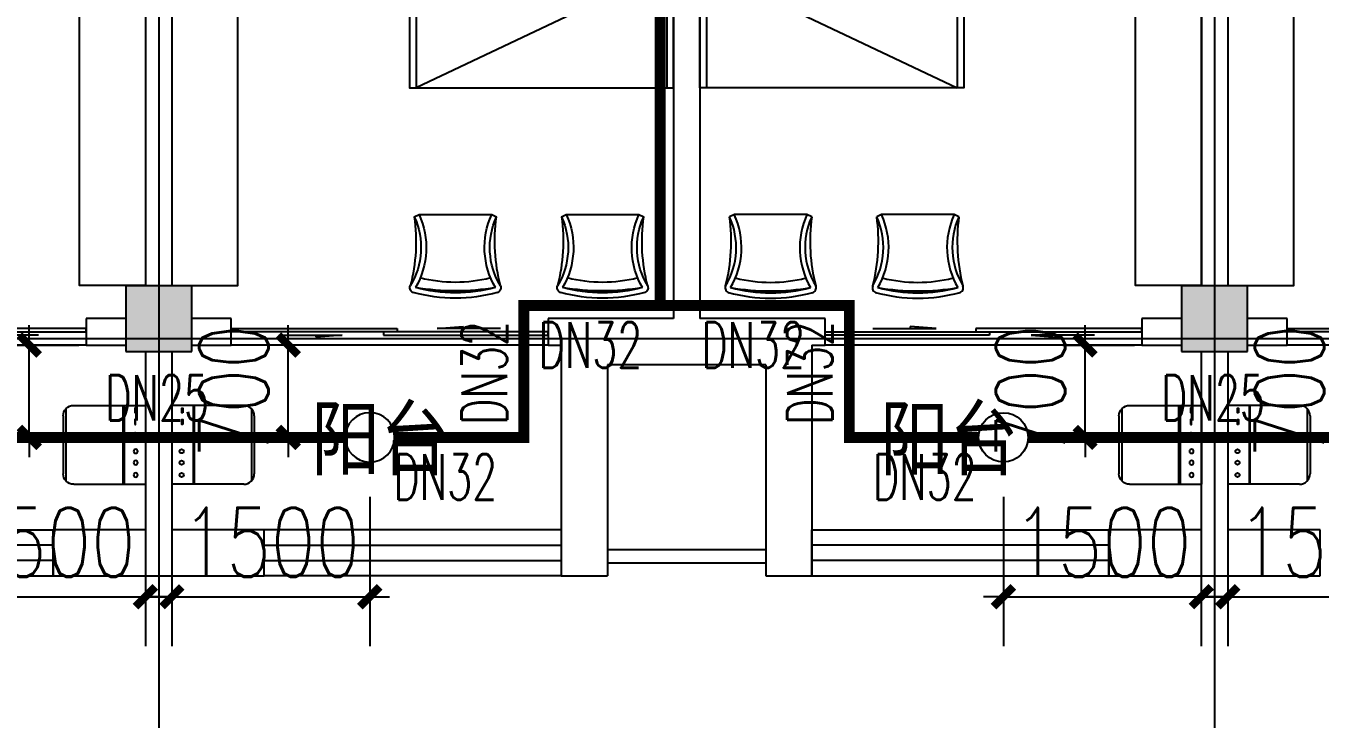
# Model space of a CAD drawing. Extents: x 0 to 2838408, y -923048 to 203859.
# Drawn here: x 2696256 to 2706063, y -549743 to -544489 of the extents above; entities that cross this region are included whole.
import ezdxf

# ---------------------------------------------------------------- set-up
doc = ezdxf.new("R2010")
doc.units = 0
doc.header["$LTSCALE"] = 1000
for name, color, linetype in [('A-Fixt', 81, 'Continuous'), ('COLUMN', 9, 'Continuous'), ('DOTE', 8, 'Continuous'), ('E2-栏杆', 92, 'Continuous'), ('EQUIP_喷头', 7, 'Continuous'), ('PIPE-喷淋', 6, 'Continuous'), ('PUB_HATCH', 8, 'Continuous'), ('PUB_TEXT', 7, 'Continuous'), ('TEXT_喷淋', 7, 'Continuous'), ('TWT_DIM', 3, 'Continuous'), ('WALL', 9, 'Continuous'), ('WINDOW', 4, 'Continuous'), ('XREF', 8, 'Continuous'), ('配景', 3, 'Continuous')]:
    doc.layers.add(name, color=color, linetype=linetype)
doc.styles.add('_TCH_DIM_T3', font='SIMPLEX', dxfattribs={"width": 0.75, "bigfont": 'HZTXT'})
doc.styles.add('_TWT_PIPEDN', font='SIMPLEX', dxfattribs={"width": 0.8, "height": 2.3, "bigfont": 'HZTXT'})
doc.styles.get("Standard").update_dxf_attribs({"font": 'geniso.shx', "bigfont": 'hztxt.shx'})
doc.dimstyles.new('_TWT_ARCH&&150', dxfattribs={"dimtxt": 525, "dimasz": 150, "dimexe": 375, "dimexo": 450, "dimgap": 150, "dimtad": 1, "dimdec": 0, "dimzin": 0, "dimdsep": 46, "dimtxsty": '_TCH_DIM_T3', "dimblk": 'ARCHTICK', "dimcen": 0.09, "dimclrt": 7, "dimazin": 2, "dimtfac": 1, "dimtdec": 0, "dimtix": 1, "dimtmove": 2, "dimatfit": 3, "dimfxl": 1, "dimtolj": 1, "dimtzin": 0, "dimarcsym": 0})

# ---------------------------------------------------------------- blocks, each defined once
blk = doc.blocks.new('单人床')
at = {"layer": 'A-Fixt'}
for p, q in [((47773.8, 13973.4), (48673.8, 13973.4)), ((47773.8, 12073.4), (48673.8, 13973.4)), ((47773.8, 12073.4), (48673.8, 12073.4))]:
    blk.add_line(p, q, dxfattribs=at)
blk.add_lwpolyline([(47773.8, 14023.4), (48673.8, 14023.4), (48673.8, 12023.4), (47773.8, 12023.4), (47773.8, 14023.4)], dxfattribs=at)
blk = doc.blocks.new('CH_AP01')
for p, q in [((-311.4, 16.6), (-275, 0)), ((-275, 0), (275, 0)), ((275, 0), (311.4, 16.6))]:
    blk.add_line(p, q)
for centre, radius, start, end in [((-306.8, 555.3), 37.8, 100.18588, 202.83587), ((0, -578.9), 1212.6, 74.71041, 105.28959), ((0, -578.9), 1172.6, 75.02868, 104.97132), ((306.8, 555.3), 37.8, 337.16413, 79.81412), ((-1658.4, 201.9), 1359.7, 352.16586, 14.42826), ((-823.7, 250), 562.9, 335.50378, 31.09034), ((0, -1278.1), 1856.9, 80.61099, 99.38901), ((-823.7, 250), 602.9, 335.50378, 30.26909), ((0, -578.9), 1092.6, 75.87672, 104.12328), ((823.7, 250), 602.9, 149.73091, 204.49622), ((823.7, 250), 562.9, 148.90966, 204.49622), ((1658.4, 201.9), 1359.7, 165.57174, 187.83414)]:
    blk.add_arc(centre, radius, start, end)
blk = doc.blocks.new('A$C61295E98')
at = {"color": 3}
for p, q in [((544, 597.9), (0, 597.9)), ((0, 597.9), (0, 0)), ((161.4, 597.9), (161.4, 0)), ((170.4, 0.2), (170.4, 597.6)), ((602.7, 572.2), (602.7, 25.6)), ((624, 517.9), (624, 80)), ((544, 0), (0, 0))]:
    blk.add_line(p, q, dxfattribs=at)
for points in [[(81.8, 540.3), (75.3, 540.3), (75.3, 576.8), (81.8, 576.8)], [(81.8, 453.1), (75.3, 453.1), (75.3, 489.6), (81.8, 489.6)], [(81.8, 352.9), (75.3, 352.9), (75.3, 389.4), (81.8, 389.4)]]:
    blk.add_lwpolyline(points, close=True, dxfattribs=at)
for centre in [(74, 250.1), (74, 164.2), (74, 70.5)]:
    blk.add_circle(centre, 15.7, dxfattribs=at)
for centre, start, end in [((544, 517.9), 360, 90), ((544, 80), 270, 0)]:
    blk.add_arc(centre, 80, start, end, dxfattribs=at)
blk = doc.blocks.new('宿舍')
at = {"layer": 'A-Fixt'}
for p, q in [((47853.8, 13801.7), (48353.8, 15701.7)), ((48353.8, 13801.7), (47853.8, 15701.7)), ((47853.8, 13801.7), (48353.8, 13801.7))]:
    blk.add_line(p, q, dxfattribs=at)
for points in [[(47853.8, 8601.7), (48353.8, 8601.7), (48353.8, 15701.7), (47853.8, 15701.7)], [(47853.8, 10676.1), (47970.5, 10676.1), (47970.5, 11742.6), (47853.8, 11742.6)]]:
    blk.add_lwpolyline(points, close=True, dxfattribs=at)
at = {"xscale": -1, "rotation": 90}
for p in [(63677.2, 60475.5), (63677.2, 58775.5)]:
    blk.add_blockref('单人床', p, dxfattribs=at)
at = {"layer": 'A-Fixt', "xscale": -1, "rotation": 180}
for p in [(50002, 9140.5), (51117.2, 9140.5)]:
    blk.add_blockref('CH_AP01', p, dxfattribs=at)
at = {"layer": '配景', "color": 252}
blk.add_blockref('A$C61295E98', (47853.8, 7096.6), dxfattribs=at)
blk = doc.blocks.new('$DorLib2D$00000131')
at = {"color": 0, "linetype": 'Continuous'}
for p, q in [((0.15, 0.125), (0.2319, 0.1973)), ((0.2319, 0.1973), (0.2319, 0.125)), ((-0.5, 0.125), (-0.5, 0)), ((0.0192, 0.125), (-0.5, 0.125)), ((0.0192, 0), (0.0192, 0.125)), ((0.35, 0.125), (0.15, 0.125)), ((-0.5, 0), (0.0192, 0)), ((-0.024, 0), (0.5, 0)), ((-0.024, -0.125), (-0.024, 0)), ((0.5, 0), (0.5, -0.125)), ((-0.35, -0.125), (-0.15, -0.125)), ((-0.2319, -0.1973), (-0.2319, -0.125)), ((-0.15, -0.125), (-0.2319, -0.1973)), ((0.5, -0.125), (-0.024, -0.125))]:
    blk.add_line(p, q, dxfattribs=at)
blk = doc.blocks.new('$WINLIB2D$00000001')
at = {"color": 0}
for points in [[(-0.5, 0.5), (-0.5, -0.5)], [(-0.5, 0.5), (0.5, 0.5)], [(0.5, -0.5), (0.5, 0.5)], [(0.5, 0.1667), (-0.5, 0.1667)], [(0.5, -0.1667), (-0.5, -0.1667)], [(-0.5, -0.5), (0.5, -0.5)]]:
    blk.add_lwpolyline(points, dxfattribs=at)
blk = doc.blocks.new('3F1')
at = {"layer": 'PUB_HATCH'}
for points in [[(2360966.7, -546958.3), (2361466.7, -546958.3), (2361466.7, -546458.3), (2360966.7, -546458.3)], [(2368966.7, -546958.3), (2369466.7, -546958.3), (2369466.7, -546458.3), (2368966.7, -546458.3)]]:
    blk.add_hatch(color=256, dxfattribs=at).paths.add_polyline_path(points)
at = {"layer": 'COLUMN'}
for p, q in [((2361466.7, -546458.3), (2360966.7, -546458.3)), ((2360966.7, -546458.3), (2360966.7, -546958.3)), ((2361466.7, -546958.3), (2361466.7, -546458.3)), ((2369466.7, -546458.3), (2368966.7, -546458.3)), ((2368966.7, -546458.3), (2368966.7, -546958.3)), ((2369466.7, -546958.3), (2369466.7, -546458.3)), ((2360966.7, -546958.3), (2361466.7, -546958.3)), ((2368966.7, -546958.3), (2369466.7, -546958.3))]:
    blk.add_line(p, q, dxfattribs=at)
at = {"layer": 'DOTE'}
for p, q in [((2361216.7, -467258.3), (2361216.7, -550458.3)), ((2369216.7, -467258.3), (2369216.7, -550458.3)), ((2343216.7, -546858.3), (2453916.7, -546858.3)), ((2343216.7, -546858.3), (2453916.7, -546858.3))]:
    blk.add_line(p, q, dxfattribs=at)
at = {"layer": 'E2-栏杆'}
for points in [[(2364616.7, -548458.3), (2365816.7, -548458.3)], [(2364616.7, -548558.3), (2365816.7, -548558.3)]]:
    blk.add_lwpolyline(points, dxfattribs=at)
at = {"layer": 'WALL'}
for p, q in [((2361116.7, -541758.3), (2361116.7, -546458.3)), ((2361316.7, -541758.3), (2361316.7, -546458.3)), ((2365116.7, -541758.3), (2365116.7, -546708.3)), ((2365316.7, -541758.3), (2365316.7, -546708.3)), ((2369116.7, -541758.3), (2369116.7, -546458.3)), ((2369316.7, -541758.3), (2369316.7, -546458.3)), ((2360966.7, -546708.3), (2360666.7, -546708.3)), ((2360666.7, -546708.3), (2360666.7, -546908.3)), ((2361766.7, -546708.3), (2361466.7, -546708.3)), ((2361766.7, -546908.3), (2361766.7, -546708.3)), ((2364516.7, -546708.3), (2364166.7, -546708.3)), ((2364166.7, -546708.3), (2364166.7, -546908.3)), ((2365116.7, -546708.3), (2364516.7, -546708.3)), ((2365916.7, -546708.3), (2365316.7, -546708.3)), ((2366266.7, -546708.3), (2365916.7, -546708.3)), ((2366266.7, -546908.3), (2366266.7, -546708.3)), ((2368966.7, -546708.3), (2368666.7, -546708.3)), ((2368666.7, -546708.3), (2368666.7, -546908.3)), ((2369766.7, -546708.3), (2369466.7, -546708.3)), ((2369766.7, -546908.3), (2369766.7, -546708.3)), ((2360666.7, -546908.3), (2360966.7, -546908.3)), ((2361116.7, -546958.3), (2361116.7, -548308.3)), ((2361316.7, -546958.3), (2361316.7, -548308.3)), ((2361466.7, -546908.3), (2361766.7, -546908.3)), ((2364166.7, -546908.3), (2364266.7, -546908.3)), ((2364266.7, -546908.3), (2364266.7, -548308.3)), ((2366166.7, -546908.3), (2366166.7, -548308.3)), ((2366166.7, -546908.3), (2366266.7, -546908.3)), ((2368666.7, -546908.3), (2368966.7, -546908.3)), ((2369116.7, -546958.3), (2369116.7, -548308.3)), ((2369316.7, -546958.3), (2369316.7, -548308.3)), ((2369466.7, -546908.3), (2369766.7, -546908.3)), ((2364616.7, -547058.3), (2364616.7, -548658.3)), ((2365216.7, -547058.3), (2364616.7, -547058.3)), ((2365816.7, -547058.3), (2365216.7, -547058.3)), ((2365816.7, -547058.3), (2365816.7, -548658.3)), ((2361116.7, -548308.3), (2360416.7, -548308.3)), ((2360416.7, -548308.3), (2360416.7, -548658.3)), ((2362016.7, -548308.3), (2361316.7, -548308.3)), ((2362016.7, -548658.3), (2362016.7, -548308.3)), ((2364266.7, -548308.3), (2364266.7, -548658.3)), ((2366166.7, -548658.3), (2366166.7, -548308.3)), ((2369116.7, -548308.3), (2368416.7, -548308.3)), ((2368416.7, -548308.3), (2368416.7, -548658.3)), ((2370016.7, -548308.3), (2369316.7, -548308.3)), ((2370016.7, -548658.3), (2370016.7, -548308.3)), ((2360416.7, -548658.3), (2361216.7, -548658.3)), ((2361216.7, -548658.3), (2362016.7, -548658.3)), ((2364266.7, -548658.3), (2364616.7, -548658.3)), ((2365816.7, -548658.3), (2366166.7, -548658.3)), ((2368416.7, -548658.3), (2369216.7, -548658.3)), ((2369216.7, -548658.3), (2370016.7, -548658.3))]:
    blk.add_line(p, q, dxfattribs=at)
at = {"layer": 'WINDOW'}
for p, q in [((2360666.7, -546908.3), (2358266.7, -546908.3)), ((2364166.7, -546908.3), (2361766.7, -546908.3)), ((2368666.7, -546908.3), (2366266.7, -546908.3)), ((2372166.7, -546908.3), (2369766.7, -546908.3))]:
    blk.add_line(p, q, dxfattribs=at)
at = {"xscale": -1, "rotation": 359.9999999999999}
for p in [(2408970.6, -555059.9), (2416970.6, -555059.9)]:
    blk.add_blockref('宿舍', p, dxfattribs=at)
for p in [(2313462.9, -555059.9), (2321462.9, -555059.9)]:
    blk.add_blockref('宿舍', p)
at = {"layer": 'WINDOW'}
for name, p, xscale, yscale, zscale, rotation in [('$DorLib2D$00000131', (2359466.7, -546808.3), -2400, 200, -2400, 180), ('$DorLib2D$00000131', (2362966.7, -546808.3), 2400, 200, 2400, 180), ('$DorLib2D$00000131', (2367466.7, -546808.3), -2400, 200, -2400, 180), ('$DorLib2D$00000131', (2370966.7, -546808.3), 2400, 200, 2400, 180), ('$WINLIB2D$00000001', (2359291.7, -548483.3), -2249.999999993481, -350, -2249.999999993481, 180), ('$WINLIB2D$00000001', (2363141.7, -548483.3), 2249.999999993481, -350, 2249.999999993481, 179.999999999999), ('$WINLIB2D$00000001', (2367291.7, -548483.3), -2249.999999993481, -350, -2249.999999993481, 180)]:
    blk.add_blockref(name, p, dxfattribs=dict(at, xscale=xscale, yscale=yscale, zscale=zscale, rotation=rotation))
at = {"layer": 'PUB_TEXT'}
for p in [(2362370.5, -547896.3), (2366681.1, -547896.3)]:
    blk.add_text('阳台', height=525, dxfattribs=at).set_placement(p)
blk = doc.blocks.new('_ArchTick')
at = {"color": 0, "linetype": 'ByBlock', "const_width": 0.4}
blk.add_lwpolyline([(-0.5, -0.5), (0.5, 0.5)], dxfattribs=at)
blk = doc.blocks.new('*D2164')
at = {"layer": 'Defpoints', "color": 0, "linetype": 'ByBlock', "transparency": 16777216}
for p in [(2705362.5, -547608.3), (2706862.5, -547608.3), (2706862.5, -548815.7)]:
    blk.add_point(p, dxfattribs=at)
at = {"layer": 'TWT_DIM', "color": 0, "linetype": 'ByBlock', "lineweight": -2, "transparency": 16777216}
for p, q in [((2705362.5, -548058.3), (2705362.5, -549190.7)), ((2706862.5, -548058.3), (2706862.5, -549190.7)), ((2705362.5, -548815.7), (2705212.5, -548815.7)), ((2705362.5, -548815.7), (2706862.5, -548815.7)), ((2706862.5, -548815.7), (2707012.5, -548815.7))]:
    blk.add_line(p, q, dxfattribs=at)
at = {"layer": 'TWT_DIM', "color": 0, "linetype": 'ByBlock', "lineweight": -2, "transparency": 16777216, "xscale": 150, "yscale": 150, "zscale": 150}
blk.add_blockref('_ArchTick', (2705362.5, -548815.7), dxfattribs=at)
at = {"layer": 'TWT_DIM', "color": 0, "linetype": 'ByBlock', "lineweight": -2, "transparency": 16777216, "xscale": 150, "yscale": 150, "zscale": 150, "rotation": 180}
blk.add_blockref('_ArchTick', (2706862.5, -548815.7), dxfattribs=at)
at = {"layer": 'TWT_DIM', "color": 7, "linetype": 'ByBlock', "transparency": 16777216, "insert": (2706112.5, -548403.2), "char_height": 525, "attachment_point": 5, "style": '_TCH_DIM_T3'}
blk.add_mtext('\\A1;1500', dxfattribs=at)
blk = doc.blocks.new('*D2165')
at = {"layer": 'Defpoints', "color": 0, "linetype": 'ByBlock', "transparency": 16777216}
for p in [(2706243.5, -546908.3), (2706862.5, -546908.3), (2706862.5, -547608.3)]:
    blk.add_point(p, dxfattribs=at)
at = {"layer": 'TWT_DIM', "color": 0, "linetype": 'ByBlock', "lineweight": -2, "transparency": 16777216}
for p, q in [((2706243.5, -546908.3), (2706243.5, -546758.3)), ((2706412.5, -546908.3), (2705868.5, -546908.3)), ((2706243.5, -547608.3), (2706243.5, -546908.3)), ((2706412.5, -547608.3), (2705868.5, -547608.3)), ((2706243.5, -547608.3), (2706243.5, -547758.3))]:
    blk.add_line(p, q, dxfattribs=at)
at = {"layer": 'TWT_DIM', "color": 0, "linetype": 'ByBlock', "lineweight": -2, "transparency": 16777216, "xscale": 150, "yscale": 150, "zscale": 150}
for p, rotation in [((2706243.5, -546908.3), 270), ((2706243.5, -547608.3), 90)]:
    blk.add_blockref('_ArchTick', p, dxfattribs=dict(at, rotation=rotation))
at = {"layer": 'TWT_DIM', "color": 7, "linetype": 'ByBlock', "transparency": 16777216, "insert": (2705831, -547258.3), "char_height": 525, "attachment_point": 5, "rotation": 90, "style": '_TCH_DIM_T3'}
blk.add_mtext('\\A1;700', dxfattribs=at)
blk = doc.blocks.new('*D2166')
at = {"layer": 'Defpoints', "color": 0, "linetype": 'ByBlock', "transparency": 16777216}
for p in [(2697362.5, -547608.3), (2698862.5, -547608.3), (2698862.5, -548815.7)]:
    blk.add_point(p, dxfattribs=at)
at = {"layer": 'TWT_DIM', "color": 0, "linetype": 'ByBlock', "lineweight": -2, "transparency": 16777216}
for p, q in [((2697362.5, -548058.3), (2697362.5, -549190.7)), ((2698862.5, -548058.3), (2698862.5, -549190.7)), ((2697362.5, -548815.7), (2697212.5, -548815.7)), ((2697362.5, -548815.7), (2698862.5, -548815.7)), ((2698862.5, -548815.7), (2699012.5, -548815.7))]:
    blk.add_line(p, q, dxfattribs=at)
at = {"layer": 'TWT_DIM', "color": 0, "linetype": 'ByBlock', "lineweight": -2, "transparency": 16777216, "xscale": 150, "yscale": 150, "zscale": 150}
blk.add_blockref('_ArchTick', (2697362.5, -548815.7), dxfattribs=at)
at = {"layer": 'TWT_DIM', "color": 0, "linetype": 'ByBlock', "lineweight": -2, "transparency": 16777216, "xscale": 150, "yscale": 150, "zscale": 150, "rotation": 180}
blk.add_blockref('_ArchTick', (2698862.5, -548815.7), dxfattribs=at)
at = {"layer": 'TWT_DIM', "color": 7, "linetype": 'ByBlock', "transparency": 16777216, "insert": (2698112.5, -548403.2), "char_height": 525, "attachment_point": 5, "style": '_TCH_DIM_T3'}
blk.add_mtext('\\A1;1500', dxfattribs=at)
blk = doc.blocks.new('*D2167')
at = {"layer": 'Defpoints', "color": 0, "linetype": 'ByBlock', "transparency": 16777216}
for p in [(2698243.5, -546908.3), (2698862.5, -546908.3), (2698862.5, -547608.3)]:
    blk.add_point(p, dxfattribs=at)
at = {"layer": 'TWT_DIM', "color": 0, "linetype": 'ByBlock', "lineweight": -2, "transparency": 16777216}
for p, q in [((2698243.5, -546908.3), (2698243.5, -546758.3)), ((2698412.5, -546908.3), (2697868.5, -546908.3)), ((2698243.5, -547608.3), (2698243.5, -546908.3)), ((2698412.5, -547608.3), (2697868.5, -547608.3)), ((2698243.5, -547608.3), (2698243.5, -547758.3))]:
    blk.add_line(p, q, dxfattribs=at)
at = {"layer": 'TWT_DIM', "color": 0, "linetype": 'ByBlock', "lineweight": -2, "transparency": 16777216, "xscale": 150, "yscale": 150, "zscale": 150}
for p, rotation in [((2698243.5, -546908.3), 270), ((2698243.5, -547608.3), 90)]:
    blk.add_blockref('_ArchTick', p, dxfattribs=dict(at, rotation=rotation))
at = {"layer": 'TWT_DIM', "color": 7, "linetype": 'ByBlock', "transparency": 16777216, "insert": (2697831, -547258.3), "char_height": 525, "attachment_point": 5, "rotation": 90, "style": '_TCH_DIM_T3'}
blk.add_mtext('\\A1;700', dxfattribs=at)
blk = doc.blocks.new('*D2209')
at = {"layer": 'Defpoints', "color": 0, "linetype": 'ByBlock', "transparency": 16777216}
for p in [(2703662.5, -547608.3), (2705162.5, -547608.3), (2705162.5, -548815.7)]:
    blk.add_point(p, dxfattribs=at)
at = {"layer": 'TWT_DIM', "color": 0, "linetype": 'ByBlock', "lineweight": -2, "transparency": 16777216}
for p, q in [((2703662.5, -548058.3), (2703662.5, -549190.7)), ((2705162.5, -548058.3), (2705162.5, -549190.7)), ((2703662.5, -548815.7), (2703512.5, -548815.7)), ((2703662.5, -548815.7), (2705162.5, -548815.7)), ((2705162.5, -548815.7), (2705312.5, -548815.7))]:
    blk.add_line(p, q, dxfattribs=at)
at = {"layer": 'TWT_DIM', "color": 0, "linetype": 'ByBlock', "lineweight": -2, "transparency": 16777216, "xscale": 150, "yscale": 150, "zscale": 150}
blk.add_blockref('_ArchTick', (2703662.5, -548815.7), dxfattribs=at)
at = {"layer": 'TWT_DIM', "color": 0, "linetype": 'ByBlock', "lineweight": -2, "transparency": 16777216, "xscale": 150, "yscale": 150, "zscale": 150, "rotation": 180}
blk.add_blockref('_ArchTick', (2705162.5, -548815.7), dxfattribs=at)
at = {"layer": 'TWT_DIM', "color": 7, "linetype": 'ByBlock', "transparency": 16777216, "insert": (2704412.5, -548403.2), "char_height": 525, "attachment_point": 5, "style": '_TCH_DIM_T3'}
blk.add_mtext('\\A1;1500', dxfattribs=at)
blk = doc.blocks.new('*D2210')
at = {"layer": 'Defpoints', "color": 0, "linetype": 'ByBlock', "transparency": 16777216}
for p in [(2703662.5, -546908.3), (2704281.5, -546908.3), (2703662.5, -547608.3)]:
    blk.add_point(p, dxfattribs=at)
at = {"layer": 'TWT_DIM', "color": 0, "linetype": 'ByBlock', "lineweight": -2, "transparency": 16777216}
for p, q in [((2704281.5, -546908.3), (2704281.5, -546758.3)), ((2704112.5, -546908.3), (2704656.5, -546908.3)), ((2704281.5, -547608.3), (2704281.5, -546908.3)), ((2704112.5, -547608.3), (2704656.5, -547608.3)), ((2704281.5, -547608.3), (2704281.5, -547758.3))]:
    blk.add_line(p, q, dxfattribs=at)
at = {"layer": 'TWT_DIM', "color": 0, "linetype": 'ByBlock', "lineweight": -2, "transparency": 16777216, "xscale": 150, "yscale": 150, "zscale": 150}
for p, rotation in [((2704281.5, -546908.3), 270), ((2704281.5, -547608.3), 90)]:
    blk.add_blockref('_ArchTick', p, dxfattribs=dict(at, rotation=rotation))
at = {"layer": 'TWT_DIM', "color": 7, "linetype": 'ByBlock', "transparency": 16777216, "insert": (2703869, -547258.3), "char_height": 525, "attachment_point": 5, "rotation": 90, "style": '_TCH_DIM_T3'}
blk.add_mtext('\\A1;700', dxfattribs=at)
blk = doc.blocks.new('*D2219')
at = {"layer": 'Defpoints', "color": 0, "linetype": 'ByBlock', "transparency": 16777216}
for p in [(2695662.5, -547608.3), (2697162.5, -547608.3), (2697162.5, -548815.7)]:
    blk.add_point(p, dxfattribs=at)
at = {"layer": 'TWT_DIM', "color": 0, "linetype": 'ByBlock', "lineweight": -2, "transparency": 16777216}
for p, q in [((2695662.5, -548058.3), (2695662.5, -549190.7)), ((2697162.5, -548058.3), (2697162.5, -549190.7)), ((2695662.5, -548815.7), (2695512.5, -548815.7)), ((2695662.5, -548815.7), (2697162.5, -548815.7)), ((2697162.5, -548815.7), (2697312.5, -548815.7))]:
    blk.add_line(p, q, dxfattribs=at)
at = {"layer": 'TWT_DIM', "color": 0, "linetype": 'ByBlock', "lineweight": -2, "transparency": 16777216, "xscale": 150, "yscale": 150, "zscale": 150}
blk.add_blockref('_ArchTick', (2695662.5, -548815.7), dxfattribs=at)
at = {"layer": 'TWT_DIM', "color": 0, "linetype": 'ByBlock', "lineweight": -2, "transparency": 16777216, "xscale": 150, "yscale": 150, "zscale": 150, "rotation": 180}
blk.add_blockref('_ArchTick', (2697162.5, -548815.7), dxfattribs=at)
at = {"layer": 'TWT_DIM', "color": 7, "linetype": 'ByBlock', "transparency": 16777216, "insert": (2696412.5, -548403.2), "char_height": 525, "attachment_point": 5, "style": '_TCH_DIM_T3'}
blk.add_mtext('\\A1;1500', dxfattribs=at)
blk = doc.blocks.new('*D2220')
at = {"layer": 'Defpoints', "color": 0, "linetype": 'ByBlock', "transparency": 16777216}
for p in [(2695662.5, -546908.3), (2696281.5, -546908.3), (2695662.5, -547608.3)]:
    blk.add_point(p, dxfattribs=at)
at = {"layer": 'TWT_DIM', "color": 0, "linetype": 'ByBlock', "lineweight": -2, "transparency": 16777216}
for p, q in [((2696281.5, -546908.3), (2696281.5, -546758.3)), ((2696112.5, -546908.3), (2696656.5, -546908.3)), ((2696281.5, -547608.3), (2696281.5, -546908.3)), ((2696112.5, -547608.3), (2696656.5, -547608.3)), ((2696281.5, -547608.3), (2696281.5, -547758.3))]:
    blk.add_line(p, q, dxfattribs=at)
at = {"layer": 'TWT_DIM', "color": 0, "linetype": 'ByBlock', "lineweight": -2, "transparency": 16777216, "xscale": 150, "yscale": 150, "zscale": 150}
for p, rotation in [((2696281.5, -546908.3), 270), ((2696281.5, -547608.3), 90)]:
    blk.add_blockref('_ArchTick', p, dxfattribs=dict(at, rotation=rotation))
at = {"layer": 'TWT_DIM', "color": 7, "linetype": 'ByBlock', "transparency": 16777216, "insert": (2695869, -547258.3), "char_height": 525, "attachment_point": 5, "rotation": 90, "style": '_TCH_DIM_T3'}
blk.add_mtext('\\A1;700', dxfattribs=at)
blk = doc.blocks.new('$TwtSys$00000125')
blk.add_circle((0, 0, 0), 1)

msp = doc.modelspace()

# ---------------------------------------------------------------- hatches: boundary and pattern name
at = {"layer": 'PIPE-喷淋', "linetype": 'ByBlock'}
for points in [[(2700029.3, -546608.3), (2700029.3, -546567), (2699988.1, -546567)], [(2700029.3, -546608.3), (2699988.1, -546608.3), (2699988.1, -546567)], [(2702495.8, -546608.3), (2702495.8, -546567), (2702537, -546567)], [(2702495.8, -546608.3), (2702537, -546608.3), (2702537, -546567)], [(2700029.3, -547608.3), (2700070.6, -547608.3), (2700070.6, -547649.5)], [(2700029.3, -547608.3), (2700029.3, -547649.5), (2700070.6, -547649.5)], [(2702495.8, -547608.3), (2702454.5, -547608.3), (2702454.5, -547649.5)], [(2702495.8, -547608.3), (2702495.8, -547649.5), (2702454.5, -547649.5)]]:
    msp.add_hatch(color=256, dxfattribs=at).paths.add_polyline_path(points)

# ---------------------------------------------------------------- linework, layer by layer
at = {"layer": 'PIPE-喷淋', "linetype": 'ByBlock', "ltscale": 1.5, "const_width": 82.5}
for points in [[(2701062.5, -541418.8), (2701062.5, -546608.3)], [(2701062.5, -546608.3), (2700029.3, -546608.3)], [(2700029.3, -546608.3), (2700029.3, -547608.3)], [(2701062.5, -546608.3), (2702495.8, -546608.3)], [(2702495.8, -546608.3), (2702495.8, -547608.3)], [(2695850, -547608.3), (2698675, -547608.3)], [(2700029.3, -547608.3), (2699050, -547608.3)], [(2702495.8, -547608.3), (2703475, -547608.3)], [(2703850, -547608.3), (2706675, -547608.3)]]:
    msp.add_lwpolyline(points, dxfattribs=at)

# ---------------------------------------------------------------- block references
at = {"layer": 'EQUIP_喷头', "linetype": 'ByBlock', "xscale": 187.5, "yscale": -187.5, "zscale": 187.5}
msp.add_blockref('$TwtSys$00000125', (2698862.5, -547608.3), dxfattribs=at)
at = {"layer": 'EQUIP_喷头', "linetype": 'ByBlock', "xscale": 187.5, "yscale": 187.5, "zscale": 187.5, "rotation": 180}
msp.add_blockref('$TwtSys$00000125', (2703662.5, -547608.3), dxfattribs=at)
at = {"layer": 'XREF'}
msp.add_blockref('3F1', (336045.8, 0), dxfattribs=at)

# ---------------------------------------------------------------- texts
at = {"layer": 'TEXT_喷淋', "color": 251, "linetype": 'ByBlock', "style": '_TWT_PIPEDN', "width": 0.64}
for p in [(2699901.8, -547513.1), (2702368.3, -547513.1)]:
    msp.add_text('DN32', height=345, rotation=90, dxfattribs=at).set_placement(p)
for s, p in [('DN32', (2700141.1, -547080.8)), ('DN32', (2701374.4, -547080.8)), ('DN25', (2696857.7, -547480.8)), ('DN25', (2704857.7, -547480.8)), ('DN32', (2699041.1, -548080.8)), ('DN32', (2702674.4, -548080.8))]:
    msp.add_text(s, height=345, dxfattribs=at).set_placement(p)

# ---------------------------------------------------------------- dimensions: what is measured, and where the dimension line sits
at = {"layer": 'TWT_DIM', "linetype": 'ByBlock'}
for p1, p2, distance, picture, middle in [((2695662.5, -547608.3), (2695662.5, -546908.3), -619, '*D2220', (2695869, -547258.3)), ((2698862.5, -547608.3), (2698862.5, -546908.3), 619, '*D2167', (2697831, -547258.3)), ((2703662.5, -547608.3), (2703662.5, -546908.3), -619, '*D2210', (2703869, -547258.3)), ((2706862.5, -547608.3), (2706862.5, -546908.3), 619, '*D2165', (2705831, -547258.3)), ((2695662.5, -547608.3), (2697162.5, -547608.3), -1207.4, '*D2219', (2696412.5, -548403.2)), ((2697362.5, -547608.3), (2698862.5, -547608.3), -1207.4, '*D2166', (2698112.5, -548403.2)), ((2703662.5, -547608.3), (2705162.5, -547608.3), -1207.4, '*D2209', (2704412.5, -548403.2)), ((2705362.5, -547608.3), (2706862.5, -547608.3), -1207.4, '*D2164', (2706112.5, -548403.2))]:
    dim = msp.add_aligned_dim(p1=p1, p2=p2, distance=distance, dimstyle='_TWT_ARCH&&150', dxfattribs=at)
    dim.commit()
    dim.dimension.update_dxf_attribs({"geometry": picture, "text_midpoint": middle})

doc.saveas('drawing.dxf')
